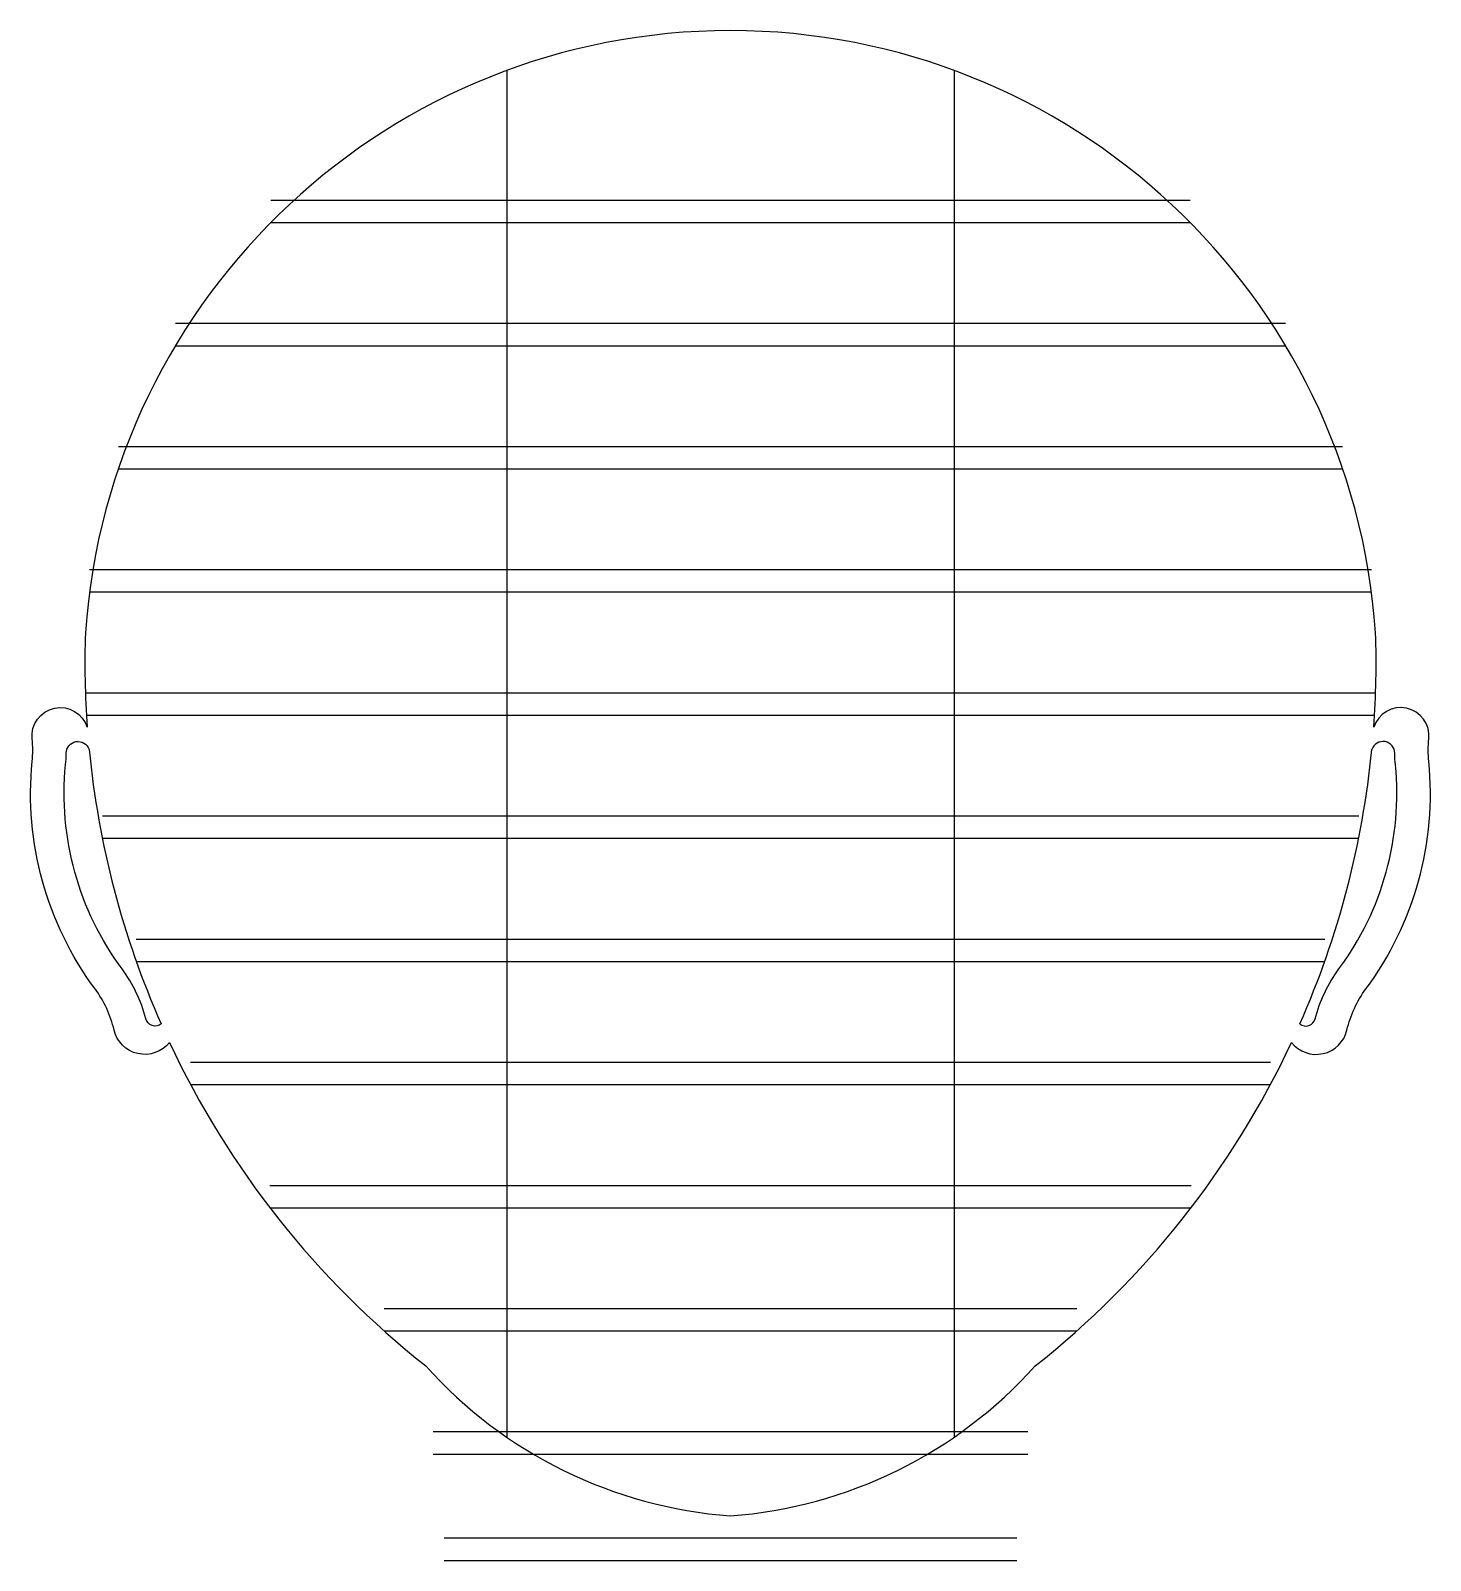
# Model space of a CAD drawing. Extents: x 461 to 4773, y -458 to 1730.
# Drawn here: x 4522.5 to 4772.7, y 61.7 to 335 of the extents above; entities that cross this region are included whole.
import ezdxf

# ---------------------------------------------------------------- set-up
doc = ezdxf.new("R2010")
doc.units = 0
doc.header["$MEASUREMENT"] = 0
doc.layers.get('0').update_dxf_attribs({"linetype": 'CONTINUOUS'})

msp = doc.modelspace()

# ---------------------------------------------------------------- linework, layer by layer
at = {"color": 1, "linetype": 'Continuous'}
for p, q in [((4607.59, 327.86), (4607.59, 83.74)), ((4687.59, 327.86), (4687.59, 83.74)), ((4533.02, 238.71), (4762.16, 238.71)), ((4533.02, 234.71), (4762.16, 234.71)), ((4565.26, 128.71), (4729.92, 128.71)), ((4565.26, 124.71), (4729.92, 124.71))]:
    msp.add_line(p, q, dxfattribs=at)
at = {"color": 3, "linetype": 'Continuous'}
for p, q in [((4565.42, 304.71), (4729.76, 304.71)), ((4565.42, 300.71), (4729.76, 300.71))]:
    msp.add_line(p, q, dxfattribs=at)
at = {"color": 5, "linetype": 'Continuous'}
for p, q in [((4548.37, 282.71), (4746.81, 282.71)), ((4548.37, 278.71), (4746.81, 278.71)), ((4551.08, 150.71), (4744.1, 150.71)), ((4551.08, 146.71), (4744.1, 146.71)), ((4596.42, 65.71), (4698.76, 65.71)), ((4596.42, 61.71), (4698.76, 61.71))]:
    msp.add_line(p, q, dxfattribs=at)
at = {"linetype": 'Continuous'}
for p, q in [((4538.19, 260.71), (4756.99, 260.71)), ((4538.19, 256.71), (4756.99, 256.71)), ((4585.68, 106.71), (4709.5, 106.71)), ((4585.68, 102.71), (4709.5, 102.71))]:
    msp.add_line(p, q, dxfattribs=at)
at = {"color": 2, "linetype": 'Continuous'}
for p, q in [((4532.47, 216.71), (4762.71, 216.71)), ((4532.47, 212.71), (4762.71, 212.71)), ((4594.47, 84.71), (4700.71, 84.71)), ((4594.47, 80.71), (4700.71, 80.71))]:
    msp.add_line(p, q, dxfattribs=at)
at = {"color": 6, "linetype": 'Continuous'}
for p, q in [((4535.31, 194.71), (4759.87, 194.71)), ((4535.31, 190.71), (4759.87, 190.71))]:
    msp.add_line(p, q, dxfattribs=at)
at = {"color": 4, "linetype": 'Continuous'}
for p, q in [((4541.38, 172.71), (4753.8, 172.71)), ((4541.38, 168.71), (4753.8, 168.71))]:
    msp.add_line(p, q, dxfattribs=at)
at = {"color": 5, "linetype": 'Continuous'}
for points in [[(4762.56, 210.54, 0.026377), (4762.9, 227.42, 0.93292), (4532.28, 227.42, 0.026377), (4532.62, 210.54, 0.026377)], [(4547.32, 154.22, -0.625736), (4537.41, 156.45, 0.102109), (4534.01, 163.79, -0.186134), (4522.77, 204.44, 0.050591), (4522.76, 208.48, -0.90233), (4532.62, 210.54)], [(4747.86, 154.22, 0.625736), (4757.77, 156.45, -0.102109), (4761.17, 163.79, 0.186134), (4772.41, 204.44, -0.050591), (4772.42, 208.48, 0.90233), (4762.56, 210.54)], [(4545.81, 157.55, -0.553774), (4543.09, 158.47, 0.095645), (4538.83, 167.36, -0.186134), (4528.74, 203.85, 0.019406), (4528.86, 205.87, -0.85132), (4532.95, 206.59)], [(4749.37, 157.55, 0.553774), (4752.09, 158.47, -0.095645), (4756.35, 167.36, 0.186134), (4766.44, 203.85, -0.019406), (4766.32, 205.87, 0.85132), (4762.23, 206.59)], [(4532.95, 206.59, 0.079664), (4545.81, 157.55, 0.079664)], [(4749.37, 157.55, 0.079664), (4762.23, 206.59, 0.079664)], [(4547.32, 154.22, 0.116665), (4593.12, 96.46, 0.193803), (4647.59, 69.66, 0.193803), (4702.05, 96.46, 0.116665), (4747.86, 154.22)]]:
    msp.add_lwpolyline(points, format="xyb", dxfattribs=at)

doc.saveas('drawing.dxf')
